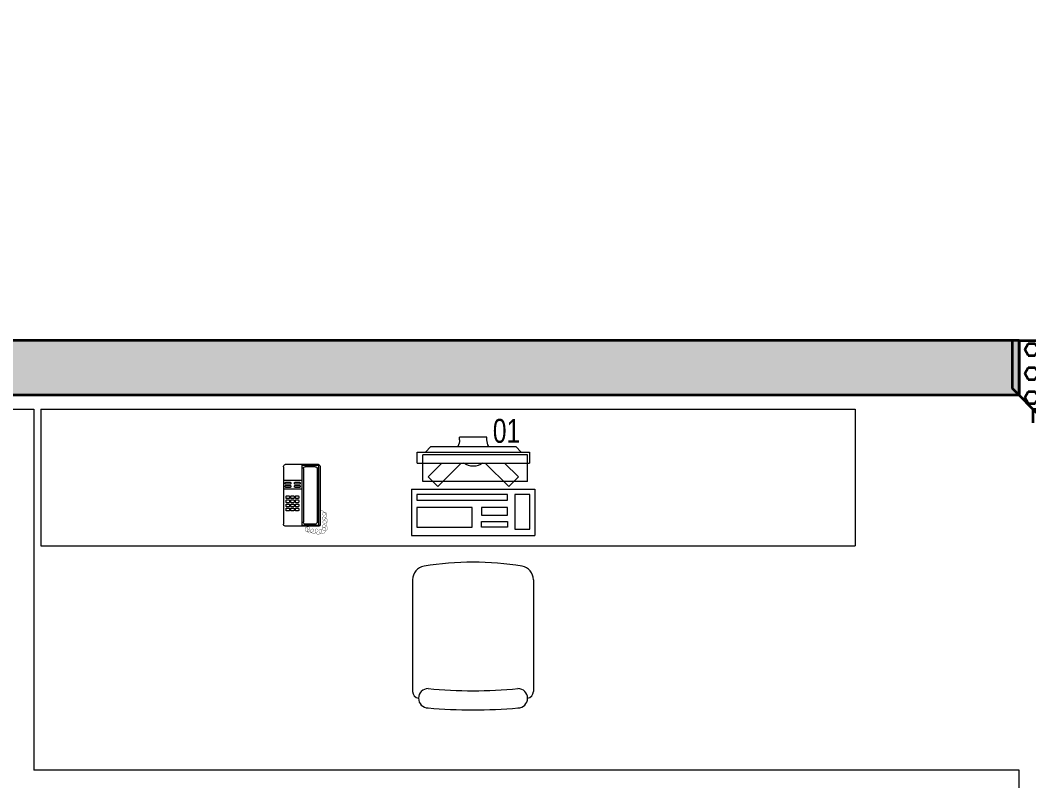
# Model space of a CAD drawing. Header units: inches. Extents: x -501855 to 57169, y -29325 to 19878.
# Drawn here: x 14148 to 17833, y -4107 to -1326 of the extents above; entities that cross this region are included whole.
import ezdxf
from ezdxf import colors
from ezdxf.entities.mleader import LeaderData, LeaderLine
from ezdxf.math import Vec2, Vec3

# ---------------------------------------------------------------- set-up
doc = ezdxf.new("R2010")
doc.units = ezdxf.units.IN
doc.header["$LTSCALE"] = 25
doc.header["$MEASUREMENT"] = 0
doc.linetypes.add('DASHDOT', pattern=[25.4, 12.7, -6.35, 0, -6.35])
doc.layers.get('0').update_dxf_attribs({"color": 8})
for name, color, linetype, lineweight in [('00-Ground Floor$0$72_EGR_EQP_TAG', 142, 'Continuous', 5), ('00-Ground Floor$0$LOADING', 253, 'Continuous', 5), ('00-Ground Floor$0$Walls', 251, 'Continuous', 5), ('E-LITE-CLNG-CNDT', 6, 'DASHDOT', 35), ('E-POWR-TEXT', 6, 'Continuous', 25), ('T-CABL-TRAY', 60, 'Continuous', 35)]:
    doc.layers.add(name, color=color, linetype=linetype, lineweight=lineweight)
doc.styles.add('00-Ground Floor$0$X3G_ENTITY_257CFD', font='swisscl.ttf', dxfattribs={"height": 200})
doc.styles.add('DC_Elc_Romans', font='elc_romans.shx', dxfattribs={"width": 0.7})

# ---------------------------------------------------------------- blocks, each defined once
blk = doc.blocks.new('00-Ground Floor$0$DM20079-P')
at = {"color": 0}
for p, q in [((-0.0616, 0.225), (0.0594, 0.225)), ((-0.0616, 0.225), (-0.0616, 0)), ((-0.0616, 0.222), (-0.0016, 0.222)), ((-0.0016, 0.225), (-0.0016, 0)), ((-0.0686, 0.217), (-0.0686, 0.008)), ((-0.0616, 0.212), (-0.0565, 0.212)), ((-0.0566, 0.2105), (-0.0566, 0.0145)), ((-0.0496, 0.2175), (-0.0136, 0.2175)), ((-0.0068, 0.212), (-0.0016, 0.212)), ((-0.0066, 0.2105), (-0.0066, 0.0145)), ((0.0664, 0.217), (0.0664, 0.008)), ((-0.0016, 0.1675), (0.0664, 0.1675)), ((-0.0016, 0.135), (0.0664, 0.135)), ((-0.0616, 0.013), (-0.0565, 0.013)), ((-0.0616, 0.003), (-0.0016, 0.003)), ((-0.0594, 0), (0.0594, 0)), ((-0.0496, 0.0075), (-0.0136, 0.0075)), ((-0.0068, 0.013), (-0.0016, 0.013))]:
    blk.add_line(p, q, dxfattribs=at)
for points in [[(0.0074, 0.1605, 0.414214), (0.0054, 0.1585), (0.0054, 0.1555, 0.414214), (0.0074, 0.1535), (0.0234, 0.1535, 0.414214), (0.0254, 0.1555), (0.0254, 0.1585, 0.414214), (0.0234, 0.1605)], [(0.0234, 0.142, 0.414214), (0.0254, 0.144), (0.0254, 0.147, 0.414214), (0.0234, 0.149), (0.0074, 0.149, 0.414214), (0.0054, 0.147), (0.0054, 0.144, 0.414214), (0.0074, 0.142)], [(0.0574, 0.1535, 0.414214), (0.0594, 0.1555), (0.0594, 0.1585, 0.414214), (0.0574, 0.1605), (0.0414, 0.1605, 0.414214), (0.0394, 0.1585), (0.0394, 0.1555, 0.414214), (0.0414, 0.1535)], [(0.0574, 0.142, 0.414214), (0.0594, 0.144), (0.0594, 0.147, 0.414214), (0.0574, 0.149), (0.0414, 0.149, 0.414214), (0.0394, 0.147), (0.0394, 0.144, 0.414214), (0.0414, 0.142)], [(0.0104, 0.103, 0.414214), (0.0124, 0.101), (0.0204, 0.101, 0.414214), (0.0224, 0.103), (0.0224, 0.109, 0.414214), (0.0204, 0.111), (0.0124, 0.111, 0.414214), (0.0104, 0.109)], [(0.0274, 0.103, 0.414214), (0.0294, 0.101), (0.0374, 0.101, 0.414214), (0.0394, 0.103), (0.0394, 0.109, 0.414214), (0.0374, 0.111), (0.0294, 0.111, 0.414214), (0.0274, 0.109)], [(0.0444, 0.103, 0.414214), (0.0464, 0.101), (0.0544, 0.101, 0.414214), (0.0564, 0.103), (0.0564, 0.109, 0.414214), (0.0544, 0.111), (0.0464, 0.111, 0.414214), (0.0444, 0.109)], [(0.0104, 0.088, 0.414214), (0.0124, 0.086), (0.0204, 0.086, 0.414214), (0.0224, 0.088), (0.0224, 0.094, 0.414214), (0.0204, 0.096), (0.0124, 0.096, 0.414214), (0.0104, 0.094)], [(0.0104, 0.073, 0.414214), (0.0124, 0.071), (0.0204, 0.071, 0.414214), (0.0224, 0.073), (0.0224, 0.079, 0.414214), (0.0204, 0.081), (0.0124, 0.081, 0.414214), (0.0104, 0.079)], [(0.0274, 0.088, 0.414214), (0.0294, 0.086), (0.0374, 0.086, 0.414214), (0.0394, 0.088), (0.0394, 0.094, 0.414214), (0.0374, 0.096), (0.0294, 0.096, 0.414214), (0.0274, 0.094)], [(0.0274, 0.073, 0.414214), (0.0294, 0.071), (0.0374, 0.071, 0.414214), (0.0394, 0.073), (0.0394, 0.079, 0.414214), (0.0374, 0.081), (0.0294, 0.081, 0.414214), (0.0274, 0.079)], [(0.0444, 0.088, 0.414214), (0.0464, 0.086), (0.0544, 0.086, 0.414214), (0.0564, 0.088), (0.0564, 0.094, 0.414214), (0.0544, 0.096), (0.0464, 0.096, 0.414214), (0.0444, 0.094)], [(0.0444, 0.073, 0.414214), (0.0464, 0.071), (0.0544, 0.071, 0.414214), (0.0564, 0.073), (0.0564, 0.079, 0.414214), (0.0544, 0.081), (0.0464, 0.081, 0.414214), (0.0444, 0.079)], [(0.0104, 0.058, 0.414214), (0.0124, 0.056), (0.0204, 0.056, 0.414214), (0.0224, 0.058), (0.0224, 0.064, 0.414214), (0.0204, 0.066), (0.0124, 0.066, 0.414214), (0.0104, 0.064)], [(0.0274, 0.058, 0.414214), (0.0294, 0.056), (0.0374, 0.056, 0.414214), (0.0394, 0.058), (0.0394, 0.064, 0.414214), (0.0374, 0.066), (0.0294, 0.066, 0.414214), (0.0274, 0.064)], [(0.0444, 0.058, 0.414214), (0.0464, 0.056), (0.0544, 0.056, 0.414214), (0.0564, 0.058), (0.0564, 0.064, 0.414214), (0.0544, 0.066), (0.0464, 0.066, 0.414214), (0.0444, 0.064)]]:
    blk.add_lwpolyline(points, format="xyb", close=True, dxfattribs=at)
at = {"color": 0, "const_width": 0.001}
blk.add_lwpolyline([(-0.0686, 0.059, 0.184574), (-0.0861, 0.0478, 1.44364), (-0.0769, 0.0452, 0.837915), (-0.0907, 0.0465, 0.30536), (-0.0835, 0.0248, 1.584726), (-0.0815, 0.034, 0.253153), (-0.094, 0.0228, 0.874198), (-0.0776, 0.0142, 0.915253), (-0.0897, 0.0168, 0.223821), (-0.0874, -0.0011, 1.703343), (-0.0796, 0.005, 0.588962), (-0.0934, -0.0114, 0.717795), (-0.0769, -0.0108, 0.983104), (-0.0875, -0.0075, 0.326362), (-0.0815, -0.0259, 0.758716), (-0.0657, -0.0134, 0.906186), (-0.0743, -0.016, 0.189488), (-0.067, -0.0272, 0.7948), (-0.0506, -0.0127, 1.223996), (-0.0585, -0.0193, 0.072149), (-0.0473, -0.0259, 0.645886), (-0.0341, -0.0134, 1.366917), (-0.042, -0.0193, 0.078415), (-0.0315, -0.0246, 0.723006), (-0.0229, -0.0127, 1.105484), (-0.0289, -0.018, 0.327892), (-0.017, -0.0193, 0.446638), (-0.0144, -0.0068, 0.327263), (-0.0269, -0.0029, 1.240441), (-0.0229, -0.0094, 0.611307), (-0.0278, 0.0075)], format="xyb", dxfattribs=at)
at = {"color": 0}
for centre, radius, start, end in [((-0.0605, 0.217), 0.00813, 97.9633, 179.6649), ((0.0582, 0.217), 0.00813, 0.3351, 82.0367), ((-0.0496, 0.2105), 0.007, 90, 180), ((-0.0136, 0.2105), 0.007, 0, 90), ((-0.0605, 0.008), 0.00813, 180.3351, 277.9633), ((-0.0496, 0.0145), 0.007, 180, 270), ((-0.0136, 0.0145), 0.007, 270, 0), ((0.0582, 0.008), 0.00813, 277.9633, 359.6649)]:
    blk.add_arc(centre, radius, start, end, dxfattribs=at)
blk = doc.blocks.new('00-Ground Floor$0$GF21021-P')
for p, q in [((-0.2207, 0.4756), (-0.2207, 0.0675)), ((0.2205, 0.4756), (0.2205, 0.0675))]:
    blk.add_line(p, q)
for centre, radius, start, end in [((-0.1707, 0.4756), 0.05, 99.6329, 180), ((-0.0001, -0.5295), 1.0695, 80.3671, 99.6329), ((0.1705, 0.4756), 0.05, 0, 80.3671), ((-0.1643, 0.0425), 0.0351, 90, 270), ((0, 1.8467), 1.7767, 264.6946, 275.3053), ((0.1641, 0.0425), 0.0351, 270, 90), ((-0.1957, 0.0675), 0.025, 180, 261.4721), ((0.1955, 0.0675), 0.025, 278.5279, 0), ((0, 1.8314), 1.8314, 264.8532, 275.147)]:
    blk.add_arc(centre, radius, start, end)
blk = doc.blocks.new('00-Ground Floor$0$ITCWLS1-P')
at = {"layer": '00-Ground Floor$0$LOADING'}
for p, q in [((-0.17, 0.45), (-0.17, 0)), ((-0.17, 0.45), (0, 0.45)), ((0, 0.45), (0, 0)), ((-0.2651, 0.43, 0), (-0.3051, 0.43, 0)), ((-0.3051, 0.43, 0), (-0.3051, 0.02, 0)), ((-0.197, 0.4094), (-0.295, 0.4094)), ((-0.295, 0.0264), (-0.295, 0.4094)), ((-0.2651, 0.43, 0), (-0.2651, 0.02, 0)), ((-0.197, 0.0264), (-0.197, 0.4094)), ((-0.1496, 0.4305), (-0.1291, 0.4305)), ((-0.1291, 0.4305), (-0.1291, 0.4089)), ((-0.3251, 0.38, 0), (-0.3051, 0.4, 0)), ((-0.3251, 0.38, 0), (-0.3251, 0.07, 0)), ((-0.3503, 0.275), (-0.3596, 0.275)), ((-0.3596, 0.175), (-0.3596, 0.275)), ((-0.3503, 0.175), (-0.3596, 0.175)), ((-0.3251, 0.07, 0), (-0.3051, 0.05, 0)), ((-0.3051, 0.02, 0), (-0.2651, 0.02, 0)), ((-0.197, 0.0264), (-0.295, 0.0264)), ((-0.17, 0), (0, 0))]:
    blk.add_line(p, q, dxfattribs=at)
at = {"layer": '00-Ground Floor$0$LOADING', "extrusion": (2.48281e-10, 3.18408e-10, -1)}
for p, q in [((-0.2651, 0.3395), (-0.2144, 0.3902)), ((-0.1791, 0.3548), (-0.2144, 0.3902)), ((-0.2651, 0.2688), (-0.1791, 0.3548))]:
    blk.add_line(p, q, dxfattribs=at)
at = {"layer": '00-Ground Floor$0$LOADING', "extrusion": (2.48281e-10, -3.18408e-10, -1)}
for p, q in [((-0.2651, 0.1812), (-0.1791, 0.0952)), ((-0.2651, 0.1105), (-0.2144, 0.0598)), ((-0.1791, 0.0952), (-0.2144, 0.0598))]:
    blk.add_line(p, q, dxfattribs=at)
at = {"layer": '00-Ground Floor$0$LOADING'}
for points in [[(-0.1291, 0.4089), (-0.1291, 0.1), (-0.1496, 0.1), (-0.1496, 0.4305)], [(-0.1496, 0.1), (-0.1496, 0.1), (-0.1496, 0.1), (-0.1496, 0.1), (-0.1496, 0.1), (-0.1496, 0.1), (-0.1496, 0.1), (-0.1496, 0.1), (-0.1496, 0.1)], [(-0.1496, 0.1), (-0.1496, 0.1), (-0.1496, 0.1), (-0.1496, 0.1), (-0.1496, 0.1), (-0.1496, 0.1), (-0.1496, 0.1), (-0.1496, 0.1), (-0.1496, 0.1), (-0.1496, 0.1), (-0.1496, 0.1), (-0.1496, 0.1), (-0.1496, 0.1), (-0.1496, 0.1), (-0.1496, 0.1), (-0.1496, 0.1), (-0.1496, 0.1), (-0.1496, 0.1)], [(-0.1496, 0.1), (-0.1496, 0.1), (-0.1496, 0.1), (-0.1496, 0.1), (-0.1496, 0.1), (-0.1496, 0.1), (-0.1496, 0.1), (-0.1496, 0.1), (-0.1496, 0.1), (-0.1496, 0.1)], [(-0.1496, 0.1), (-0.1496, 0.1), (-0.1496, 0.1), (-0.1496, 0.1), (-0.1496, 0.1), (-0.1496, 0.1), (-0.1496, 0.1)], [(-0.1496, 0.1), (-0.1496, 0.1), (-0.1496, 0.1), (-0.1496, 0.1), (-0.1496, 0.1), (-0.1496, 0.1), (-0.1496, 0.1), (-0.1496, 0.1), (-0.1496, 0.1), (-0.1496, 0.1)], [(-0.1496, 0.1), (-0.1496, 0.1), (-0.1496, 0.1), (-0.1496, 0.1), (-0.1496, 0.1), (-0.1496, 0.1), (-0.1496, 0.1), (-0.1496, 0.1), (-0.1496, 0.1), (-0.1496, 0.1), (-0.1496, 0.1), (-0.1496, 0.1), (-0.1496, 0.1), (-0.1496, 0.1), (-0.1496, 0.1)], [(-0.1496, 0.1), (-0.1496, 0.1), (-0.1496, 0.1), (-0.1496, 0.1), (-0.1496, 0.1), (-0.1496, 0.1), (-0.1496, 0.1), (-0.1496, 0.1), (-0.1496, 0.1), (-0.1496, 0.1)], [(-0.1496, 0.1), (-0.1496, 0.1), (-0.1496, 0.1), (-0.1496, 0.1), (-0.1496, 0.1), (-0.1496, 0.1), (-0.1496, 0.1), (-0.1496, 0.1), (-0.1496, 0.1), (-0.1496, 0.1)], [(-0.1496, 0.1), (-0.1496, 0.1), (-0.1496, 0.1), (-0.1496, 0.1), (-0.1496, 0.1), (-0.1496, 0.1), (-0.1496, 0.1), (-0.1496, 0.1), (-0.1496, 0.1), (-0.1496, 0.1), (-0.1496, 0.1), (-0.1496, 0.1), (-0.1496, 0.1), (-0.1496, 0.1), (-0.1496, 0.1), (-0.1496, 0.1), (-0.1496, 0.1), (-0.1496, 0.1), (-0.1496, 0.1), (-0.1496, 0.1), (-0.1496, 0.1), (-0.1496, 0.1), (-0.1496, 0.1), (-0.1496, 0.1), (-0.1496, 0.1), (-0.1496, 0.1), (-0.1496, 0.1), (-0.1496, 0.1), (-0.1496, 0.1), (-0.1496, 0.1), (-0.1496, 0.1), (-0.1496, 0.1), (-0.1496, 0.1), (-0.1496, 0.1), (-0.1496, 0.1), (-0.1496, 0.1), (-0.1496, 0.1), (-0.1496, 0.1), (-0.1496, 0.1), (-0.1496, 0.1), (-0.1496, 0.1), (-0.1496, 0.1), (-0.1496, 0.1), (-0.1496, 0.1), (-0.1496, 0.1), (-0.1496, 0.1), (-0.1496, 0.1), (-0.1496, 0.1), (-0.1496, 0.1), (-0.1496, 0.1), (-0.1496, 0.1), (-0.1496, 0.1), (-0.1496, 0.1), (-0.1496, 0.1)], [(-0.1496, 0.1), (-0.1496, 0.1), (-0.1496, 0.1), (-0.1496, 0.1), (-0.1496, 0.1), (-0.1496, 0.1), (-0.1496, 0.1), (-0.1496, 0.1), (-0.1496, 0.1), (-0.1496, 0.1), (-0.1496, 0.1), (-0.1496, 0.1), (-0.1496, 0.1), (-0.1496, 0.1), (-0.1496, 0.1), (-0.1496, 0.1), (-0.1496, 0.1), (-0.1496, 0.1), (-0.1496, 0.1), (-0.1496, 0.1), (-0.1496, 0.1), (-0.1496, 0.1), (-0.1496, 0.1), (-0.1496, 0.1), (-0.1496, 0.1), (-0.1496, 0.1), (-0.1496, 0.1), (-0.1496, 0.1), (-0.1496, 0.1), (-0.1496, 0.1), (-0.1496, 0.1), (-0.1496, 0.1), (-0.1496, 0.1), (-0.1496, 0.1), (-0.1496, 0.1), (-0.1496, 0.1), (-0.1496, 0.1), (-0.1496, 0.1), (-0.1496, 0.1), (-0.1496, 0.1), (-0.1496, 0.1), (-0.1496, 0.1), (-0.1496, 0.1), (-0.1496, 0.1), (-0.1496, 0.1), (-0.1496, 0.1), (-0.1496, 0.1), (-0.1496, 0.1), (-0.1496, 0.1), (-0.1496, 0.1), (-0.1496, 0.1), (-0.1496, 0.1), (-0.1496, 0.1), (-0.1496, 0.1), (-0.1496, 0.1), (-0.1496, 0.1), (-0.1496, 0.1), (-0.1496, 0.1), (-0.1496, 0.1), (-0.1496, 0.1), (-0.1496, 0.1), (-0.1496, 0.1), (-0.1496, 0.1), (-0.1496, 0.1), (-0.1496, 0.1), (-0.1496, 0.1), (-0.1496, 0.1), (-0.1496, 0.1), (-0.1496, 0.1), (-0.1496, 0.1), (-0.1496, 0.1), (-0.1496, 0.1), (-0.1496, 0.1), (-0.1496, 0.1), (-0.1496, 0.1), (-0.1496, 0.1), (-0.1496, 0.1), (-0.1496, 0.1), (-0.1496, 0.1), (-0.1496, 0.1), (-0.1496, 0.1), (-0.1496, 0.1), (-0.1496, 0.1), (-0.1496, 0.1), (-0.1496, 0.1), (-0.1496, 0.1), (-0.1496, 0.1), (-0.1496, 0.1), (-0.1496, 0.1)], [(-0.1496, 0.1), (-0.1496, 0.1), (-0.1496, 0.1), (-0.1496, 0.1), (-0.1496, 0.1), (-0.1496, 0.1), (-0.1496, 0.1), (-0.1496, 0.1), (-0.1496, 0.1), (-0.1496, 0.1), (-0.1496, 0.1), (-0.1496, 0.1)], [(-0.1496, 0.1), (-0.1496, 0.1), (-0.1496, 0.1), (-0.1496, 0.1), (-0.1496, 0.1), (-0.1496, 0.1), (-0.1496, 0.1)], [(-0.1496, 0.1), (-0.1496, 0.1), (-0.1496, 0.1), (-0.1496, 0.1), (-0.1496, 0.1), (-0.1496, 0.1), (-0.1496, 0.1), (-0.1496, 0.1), (-0.1496, 0.1), (-0.1496, 0.1), (-0.1496, 0.1), (-0.1496, 0.1), (-0.1496, 0.1), (-0.1496, 0.1), (-0.1496, 0.1), (-0.1496, 0.1), (-0.1496, 0.1)], [(-0.1496, 0.1), (-0.1496, 0.1), (-0.1496, 0.1), (-0.1496, 0.1), (-0.1496, 0.1), (-0.1496, 0.1), (-0.1496, 0.1), (-0.1496, 0.1), (-0.1496, 0.1), (-0.1496, 0.1), (-0.1496, 0.1), (-0.1496, 0.1), (-0.1496, 0.1), (-0.1496, 0.1), (-0.1496, 0.1), (-0.1496, 0.1), (-0.1496, 0.1), (-0.1496, 0.1), (-0.1496, 0.1), (-0.1496, 0.1), (-0.1496, 0.1), (-0.1496, 0.1), (-0.1496, 0.1), (-0.1496, 0.1), (-0.1496, 0.1), (-0.1496, 0.1), (-0.1496, 0.1), (-0.1496, 0.1), (-0.1496, 0.1), (-0.1496, 0.1), (-0.1496, 0.1), (-0.1496, 0.1), (-0.1496, 0.1), (-0.1496, 0.1), (-0.1496, 0.1), (-0.1496, 0.1), (-0.1496, 0.1), (-0.1496, 0.1), (-0.1496, 0.1), (-0.1496, 0.1), (-0.1496, 0.1), (-0.1496, 0.1), (-0.1496, 0.1), (-0.1496, 0.1), (-0.1496, 0.1), (-0.1496, 0.1), (-0.1496, 0.1), (-0.1496, 0.1), (-0.1496, 0.1), (-0.1496, 0.1), (-0.1496, 0.1), (-0.1496, 0.1), (-0.1496, 0.1), (-0.1496, 0.1), (-0.1496, 0.1), (-0.1496, 0.1), (-0.1496, 0.1), (-0.1496, 0.1), (-0.1496, 0.1), (-0.1496, 0.1), (-0.1496, 0.1), (-0.1496, 0.1), (-0.1496, 0.1), (-0.1496, 0.1), (-0.1496, 0.1), (-0.1496, 0.1), (-0.1496, 0.1), (-0.1496, 0.1), (-0.1496, 0.1), (-0.1496, 0.1), (-0.1496, 0.1), (-0.1496, 0.1), (-0.1496, 0.1), (-0.1496, 0.1), (-0.1496, 0.1), (-0.1496, 0.1), (-0.1496, 0.1), (-0.1496, 0.1), (-0.1496, 0.1), (-0.1496, 0.1), (-0.1496, 0.1), (-0.1496, 0.1), (-0.1496, 0.1), (-0.1496, 0.1), (-0.1496, 0.1), (-0.1496, 0.1), (-0.1496, 0.1), (-0.1496, 0.1), (-0.1496, 0.1), (-0.1496, 0.1), (-0.1496, 0.1), (-0.1496, 0.1), (-0.1496, 0.1), (-0.1496, 0.1), (-0.1496, 0.1), (-0.1496, 0.1), (-0.1496, 0.1), (-0.1496, 0.1), (-0.1496, 0.1), (-0.1496, 0.1), (-0.1496, 0.1), (-0.1496, 0.1), (-0.1496, 0.1), (-0.1496, 0.1), (-0.1496, 0.1), (-0.1496, 0.1), (-0.1496, 0.1), (-0.1496, 0.1), (-0.1496, 0.1), (-0.1496, 0.1), (-0.1496, 0.1)], [(-0.1496, 0.1), (-0.1496, 0.1), (-0.1496, 0.1), (-0.1496, 0.1), (-0.1496, 0.1), (-0.1496, 0.1), (-0.1496, 0.1), (-0.1496, 0.1)]]:
    blk.add_lwpolyline(points, dxfattribs=at)
for points in [[(-0.1019, 0.4305), (-0.0304, 0.4305), (-0.0304, 0.2294), (-0.1019, 0.2294)], [(-0.1019, 0.1954), (-0.0747, 0.1954), (-0.0747, 0.1), (-0.1019, 0.1)], [(-0.0304, 0.1954), (-0.0508, 0.1954), (-0.0508, 0.1), (-0.0304, 0.1)], [(-0.1496, 0.1), (-0.1496, 0.1), (-0.1496, 0.1), (-0.1496, 0.1), (-0.1496, 0.1), (-0.1496, 0.1), (-0.1496, 0.1), (-0.1496, 0.1), (-0.1496, 0.1), (-0.1496, 0.1), (-0.1496, 0.1), (-0.1496, 0.1), (-0.1496, 0.1), (-0.1496, 0.1), (-0.1496, 0.1), (-0.1496, 0.1), (-0.1496, 0.1), (-0.1496, 0.1), (-0.1496, 0.1), (-0.1496, 0.1), (-0.1496, 0.1), (-0.1496, 0.1), (-0.1496, 0.1), (-0.1496, 0.1), (-0.1496, 0.1), (-0.1496, 0.1), (-0.1496, 0.1), (-0.1496, 0.1), (-0.1496, 0.1), (-0.1496, 0.1), (-0.1496, 0.1), (-0.1496, 0.1), (-0.1496, 0.1), (-0.1496, 0.1), (-0.1496, 0.1), (-0.1496, 0.1), (-0.1496, 0.1), (-0.1496, 0.1), (-0.1496, 0.1), (-0.1496, 0.1), (-0.1496, 0.1), (-0.1496, 0.1), (-0.1496, 0.1), (-0.1496, 0.1), (-0.1496, 0.1), (-0.1496, 0.1), (-0.1496, 0.1), (-0.1496, 0.1), (-0.1496, 0.1), (-0.1496, 0.1), (-0.1496, 0.1), (-0.1496, 0.1), (-0.1496, 0.1), (-0.1496, 0.1), (-0.1496, 0.1), (-0.1496, 0.1), (-0.1496, 0.1), (-0.1496, 0.1), (-0.1496, 0.1), (-0.1496, 0.1), (-0.1496, 0.1), (-0.1496, 0.1), (-0.1496, 0.1), (-0.1496, 0.1), (-0.1496, 0.1), (-0.1496, 0.1), (-0.1496, 0.1), (-0.1496, 0.1), (-0.1496, 0.1), (-0.1496, 0.1), (-0.1496, 0.1), (-0.1496, 0.1), (-0.1496, 0.1), (-0.1496, 0.1), (-0.1496, 0.1), (-0.1496, 0.1), (-0.1496, 0.1), (-0.1496, 0.1), (-0.1496, 0.1), (-0.1496, 0.1), (-0.1496, 0.1), (-0.1496, 0.1), (-0.1496, 0.1), (-0.1496, 0.1), (-0.1496, 0.1), (-0.1496, 0.1), (-0.1496, 0.1), (-0.1496, 0.1), (-0.1496, 0.1), (-0.1496, 0.1), (-0.1496, 0.1), (-0.1496, 0.1), (-0.1496, 0.1), (-0.1496, 0.1), (-0.1496, 0.1), (-0.1496, 0.1), (-0.1496, 0.1), (-0.1496, 0.1), (-0.1496, 0.1), (-0.1496, 0.1), (-0.1496, 0.1), (-0.1496, 0.1), (-0.1496, 0.1), (-0.1496, 0.1), (-0.1496, 0.1), (-0.1496, 0.1), (-0.1496, 0.1), (-0.1496, 0.1), (-0.1496, 0.1), (-0.1496, 0.1), (-0.1496, 0.1), (-0.1496, 0.1), (-0.1496, 0.1), (-0.1496, 0.1), (-0.1496, 0.1), (-0.1496, 0.1), (-0.1496, 0.1), (-0.1496, 0.1), (-0.1496, 0.1), (-0.1496, 0.1), (-0.1496, 0.1), (-0.1496, 0.1), (-0.1496, 0.1), (-0.1496, 0.1), (-0.1496, 0.1), (-0.1496, 0.1), (-0.1496, 0.1), (-0.1496, 0.1), (-0.1496, 0.1), (-0.1496, 0.1), (-0.1496, 0.1), (-0.1496, 0.1), (-0.1496, 0.1), (-0.1496, 0.1), (-0.1496, 0.1), (-0.1496, 0.1), (-0.1496, 0.1), (-0.1496, 0.1), (-0.1496, 0.1), (-0.1496, 0.1), (-0.1496, 0.1), (-0.1496, 0.1), (-0.1496, 0.1), (-0.1496, 0.1), (-0.1496, 0.1), (-0.1496, 0.1), (-0.1496, 0.1), (-0.1496, 0.1), (-0.1496, 0.1), (-0.1496, 0.1), (-0.1496, 0.1), (-0.1496, 0.1), (-0.1496, 0.1), (-0.1496, 0.1), (-0.1496, 0.1), (-0.1496, 0.1), (-0.1496, 0.1), (-0.1496, 0.1), (-0.1496, 0.1), (-0.1496, 0.1), (-0.1496, 0.1), (-0.1496, 0.1), (-0.1496, 0.1), (-0.1496, 0.1), (-0.1496, 0.1), (-0.1496, 0.1), (-0.1496, 0.1), (-0.1496, 0.1), (-0.1496, 0.1), (-0.1496, 0.1), (-0.1496, 0.1), (-0.1496, 0.1), (-0.1496, 0.1), (-0.1496, 0.1), (-0.1496, 0.1), (-0.1496, 0.1), (-0.1496, 0.1), (-0.1496, 0.1), (-0.1496, 0.1), (-0.1496, 0.1), (-0.1496, 0.1), (-0.1496, 0.1), (-0.1496, 0.1), (-0.1496, 0.1), (-0.1496, 0.1), (-0.1496, 0.1), (-0.1496, 0.1), (-0.1496, 0.1), (-0.1496, 0.1), (-0.1496, 0.1), (-0.1496, 0.1), (-0.1496, 0.1), (-0.1496, 0.1), (-0.1496, 0.1), (-0.1496, 0.1), (-0.1496, 0.1), (-0.1496, 0.1), (-0.1496, 0.1), (-0.1496, 0.1), (-0.1496, 0.1), (-0.1496, 0.1), (-0.1496, 0.1), (-0.1496, 0.1), (-0.1496, 0.1), (-0.1496, 0.1), (-0.1496, 0.1), (-0.1496, 0.1), (-0.1496, 0.1), (-0.1496, 0.1), (-0.1496, 0.1), (-0.1496, 0.1), (-0.1496, 0.1), (-0.1496, 0.1), (-0.1496, 0.1), (-0.1496, 0.1), (-0.1496, 0.1), (-0.1496, 0.1), (-0.1496, 0.1), (-0.1496, 0.1), (-0.1496, 0.1), (-0.1496, 0.1), (-0.1496, 0.1), (-0.1496, 0.1), (-0.1496, 0.1), (-0.1496, 0.1), (-0.1496, 0.1), (-0.1496, 0.1), (-0.1496, 0.1), (-0.1496, 0.1), (-0.1496, 0.1), (-0.1496, 0.1), (-0.1496, 0.1), (-0.1496, 0.1), (-0.1496, 0.1), (-0.1496, 0.1), (-0.1496, 0.1), (-0.1496, 0.1), (-0.1496, 0.1), (-0.1496, 0.1), (-0.1496, 0.1), (-0.1496, 0.1), (-0.1496, 0.1), (-0.1496, 0.1), (-0.1496, 0.1), (-0.1496, 0.1), (-0.1496, 0.1), (-0.1496, 0.1), (-0.1496, 0.1), (-0.1496, 0.1), (-0.1496, 0.1), (-0.1496, 0.1), (-0.1496, 0.1), (-0.1496, 0.1), (-0.1496, 0.1), (-0.1496, 0.1), (-0.1496, 0.1), (-0.1496, 0.1), (-0.1496, 0.1), (-0.1496, 0.1), (-0.1496, 0.1), (-0.1496, 0.1), (-0.1496, 0.1), (-0.1496, 0.1), (-0.1496, 0.1), (-0.1496, 0.1), (-0.1496, 0.1), (-0.1496, 0.1), (-0.1496, 0.1), (-0.1496, 0.1), (-0.1496, 0.1), (-0.1496, 0.1), (-0.1496, 0.1), (-0.1496, 0.1), (-0.1496, 0.1), (-0.1496, 0.1), (-0.1496, 0.1), (-0.1496, 0.1)], [(-0.1496, 0.1), (-0.1496, 0.1), (-0.1496, 0.1), (-0.1496, 0.1), (-0.1496, 0.1), (-0.1496, 0.1), (-0.1496, 0.1), (-0.1496, 0.1), (-0.1496, 0.1), (-0.1496, 0.1), (-0.1496, 0.1), (-0.1496, 0.1), (-0.1496, 0.1), (-0.1496, 0.1), (-0.1496, 0.1), (-0.1496, 0.1), (-0.1496, 0.1), (-0.1496, 0.1), (-0.1496, 0.1), (-0.1496, 0.1), (-0.1496, 0.1), (-0.1496, 0.1), (-0.1496, 0.1), (-0.1496, 0.1), (-0.1496, 0.1), (-0.1496, 0.1), (-0.1496, 0.1), (-0.1496, 0.1), (-0.1496, 0.1), (-0.1496, 0.1), (-0.1496, 0.1), (-0.1496, 0.1), (-0.1496, 0.1), (-0.1496, 0.1), (-0.1496, 0.1), (-0.1496, 0.1), (-0.1496, 0.1), (-0.1496, 0.1), (-0.1496, 0.1), (-0.1496, 0.1), (-0.1496, 0.1), (-0.1496, 0.1), (-0.1496, 0.1), (-0.1496, 0.1), (-0.1496, 0.1), (-0.1496, 0.1), (-0.1496, 0.1), (-0.1496, 0.1), (-0.1496, 0.1), (-0.1496, 0.1), (-0.1496, 0.1), (-0.1496, 0.1), (-0.1496, 0.1), (-0.1496, 0.1), (-0.1496, 0.1), (-0.1496, 0.1), (-0.1496, 0.1), (-0.1496, 0.1), (-0.1496, 0.1), (-0.1496, 0.1), (-0.1496, 0.1), (-0.1496, 0.1), (-0.1496, 0.1), (-0.1496, 0.1), (-0.1496, 0.1), (-0.1496, 0.1), (-0.1496, 0.1), (-0.1496, 0.1), (-0.1496, 0.1), (-0.1496, 0.1), (-0.1496, 0.1), (-0.1496, 0.1), (-0.1496, 0.1), (-0.1496, 0.1), (-0.1496, 0.1), (-0.1496, 0.1), (-0.1496, 0.1), (-0.1496, 0.1), (-0.1496, 0.1), (-0.1496, 0.1), (-0.1496, 0.1), (-0.1496, 0.1), (-0.1496, 0.1), (-0.1496, 0.1), (-0.1496, 0.1), (-0.1496, 0.1), (-0.1496, 0.1), (-0.1496, 0.1), (-0.1496, 0.1), (-0.1496, 0.1), (-0.1496, 0.1), (-0.1496, 0.1), (-0.1496, 0.1), (-0.1496, 0.1), (-0.1496, 0.1), (-0.1496, 0.1), (-0.1496, 0.1), (-0.1496, 0.1), (-0.1496, 0.1), (-0.1496, 0.1), (-0.1496, 0.1), (-0.1496, 0.1), (-0.1496, 0.1), (-0.1496, 0.1), (-0.1496, 0.1), (-0.1496, 0.1), (-0.1496, 0.1), (-0.1496, 0.1), (-0.1496, 0.1), (-0.1496, 0.1), (-0.1496, 0.1), (-0.1496, 0.1), (-0.1496, 0.1), (-0.1496, 0.1), (-0.1496, 0.1), (-0.1496, 0.1), (-0.1496, 0.1), (-0.1496, 0.1), (-0.1496, 0.1), (-0.1496, 0.1), (-0.1496, 0.1), (-0.1496, 0.1), (-0.1496, 0.1), (-0.1496, 0.1), (-0.1496, 0.1), (-0.1496, 0.1), (-0.1496, 0.1), (-0.1496, 0.1), (-0.1496, 0.1), (-0.1496, 0.1), (-0.1496, 0.1), (-0.1496, 0.1), (-0.1496, 0.1), (-0.1496, 0.1), (-0.1496, 0.1), (-0.1496, 0.1), (-0.1496, 0.1), (-0.1496, 0.1), (-0.1496, 0.1), (-0.1496, 0.1), (-0.1496, 0.1), (-0.1496, 0.1), (-0.1496, 0.1), (-0.1496, 0.1), (-0.1496, 0.1), (-0.1496, 0.1), (-0.1496, 0.1), (-0.1496, 0.1), (-0.1496, 0.1), (-0.1496, 0.1), (-0.1496, 0.1), (-0.1496, 0.1), (-0.1496, 0.1), (-0.1496, 0.1), (-0.1496, 0.1), (-0.1496, 0.1), (-0.1496, 0.1), (-0.1496, 0.1), (-0.1496, 0.1), (-0.1496, 0.1), (-0.1496, 0.1), (-0.1496, 0.1), (-0.1496, 0.1), (-0.1496, 0.1), (-0.1496, 0.1), (-0.1496, 0.1), (-0.1496, 0.1), (-0.1496, 0.1), (-0.1496, 0.1), (-0.1496, 0.1), (-0.1496, 0.1), (-0.1496, 0.1), (-0.1496, 0.1), (-0.1496, 0.1), (-0.1496, 0.1), (-0.1496, 0.1), (-0.1496, 0.1), (-0.1496, 0.1), (-0.1496, 0.1), (-0.1496, 0.1), (-0.1496, 0.1), (-0.1496, 0.1), (-0.1496, 0.1), (-0.1496, 0.1), (-0.1496, 0.1), (-0.1496, 0.1), (-0.1496, 0.1), (-0.1496, 0.1), (-0.1496, 0.1), (-0.1496, 0.1), (-0.1496, 0.1), (-0.1496, 0.1), (-0.1496, 0.1), (-0.1496, 0.1), (-0.1496, 0.1), (-0.1496, 0.1), (-0.1496, 0.1), (-0.1496, 0.1), (-0.1496, 0.1), (-0.1496, 0.1), (-0.1496, 0.1), (-0.1496, 0.1), (-0.1496, 0.1), (-0.1496, 0.1), (-0.1496, 0.1), (-0.1496, 0.1), (-0.1496, 0.1), (-0.1496, 0.1), (-0.1496, 0.1), (-0.1496, 0.1), (-0.1496, 0.1), (-0.1496, 0.1), (-0.1496, 0.1), (-0.1496, 0.1)], [(-0.1496, 0.1), (-0.1496, 0.1), (-0.1496, 0.1), (-0.1496, 0.1), (-0.1496, 0.1), (-0.1496, 0.1), (-0.1496, 0.1), (-0.1496, 0.1), (-0.1496, 0.1), (-0.1496, 0.1), (-0.1496, 0.1), (-0.1496, 0.1), (-0.1496, 0.1), (-0.1496, 0.1), (-0.1496, 0.1), (-0.1496, 0.1), (-0.1496, 0.1), (-0.1496, 0.1), (-0.1496, 0.1), (-0.1496, 0.1), (-0.1496, 0.1), (-0.1496, 0.1), (-0.1496, 0.1), (-0.1496, 0.1), (-0.1496, 0.1), (-0.1496, 0.1), (-0.1496, 0.1), (-0.1496, 0.1), (-0.1496, 0.1), (-0.1496, 0.1), (-0.1496, 0.1), (-0.1496, 0.1), (-0.1496, 0.1), (-0.1496, 0.1), (-0.1496, 0.1), (-0.1496, 0.1), (-0.1496, 0.1), (-0.1496, 0.1), (-0.1496, 0.1), (-0.1496, 0.1), (-0.1496, 0.1), (-0.1496, 0.1), (-0.1496, 0.1), (-0.1496, 0.1), (-0.1496, 0.1), (-0.1496, 0.1), (-0.1496, 0.1), (-0.1496, 0.1), (-0.1496, 0.1), (-0.1496, 0.1), (-0.1496, 0.1), (-0.1496, 0.1), (-0.1496, 0.1), (-0.1496, 0.1), (-0.1496, 0.1), (-0.1496, 0.1), (-0.1496, 0.1), (-0.1496, 0.1), (-0.1496, 0.1), (-0.1496, 0.1), (-0.1496, 0.1), (-0.1496, 0.1), (-0.1496, 0.1), (-0.1496, 0.1), (-0.1496, 0.1), (-0.1496, 0.1), (-0.1496, 0.1), (-0.1496, 0.1), (-0.1496, 0.1), (-0.1496, 0.1), (-0.1496, 0.1), (-0.1496, 0.1), (-0.1496, 0.1), (-0.1496, 0.1), (-0.1496, 0.1), (-0.1496, 0.1), (-0.1496, 0.1), (-0.1496, 0.1), (-0.1496, 0.1), (-0.1496, 0.1), (-0.1496, 0.1), (-0.1496, 0.1), (-0.1496, 0.1), (-0.1496, 0.1), (-0.1496, 0.1), (-0.1496, 0.1), (-0.1496, 0.1), (-0.1496, 0.1), (-0.1496, 0.1), (-0.1496, 0.1), (-0.1496, 0.1), (-0.1496, 0.1), (-0.1496, 0.1), (-0.1496, 0.1), (-0.1496, 0.1), (-0.1496, 0.1), (-0.1496, 0.1), (-0.1496, 0.1), (-0.1496, 0.1), (-0.1496, 0.1), (-0.1496, 0.1), (-0.1496, 0.1), (-0.1496, 0.1), (-0.1496, 0.1), (-0.1496, 0.1), (-0.1496, 0.1), (-0.1496, 0.1), (-0.1496, 0.1), (-0.1496, 0.1), (-0.1496, 0.1), (-0.1496, 0.1), (-0.1496, 0.1), (-0.1496, 0.1), (-0.1496, 0.1), (-0.1496, 0.1), (-0.1496, 0.1), (-0.1496, 0.1), (-0.1496, 0.1), (-0.1496, 0.1), (-0.1496, 0.1), (-0.1496, 0.1), (-0.1496, 0.1), (-0.1496, 0.1), (-0.1496, 0.1), (-0.1496, 0.1), (-0.1496, 0.1), (-0.1496, 0.1), (-0.1496, 0.1), (-0.1496, 0.1), (-0.1496, 0.1), (-0.1496, 0.1), (-0.1496, 0.1), (-0.1496, 0.1), (-0.1496, 0.1), (-0.1496, 0.1), (-0.1496, 0.1), (-0.1496, 0.1), (-0.1496, 0.1), (-0.1496, 0.1), (-0.1496, 0.1), (-0.1496, 0.1), (-0.1496, 0.1), (-0.1496, 0.1), (-0.1496, 0.1), (-0.1496, 0.1), (-0.1496, 0.1), (-0.1496, 0.1), (-0.1496, 0.1), (-0.1496, 0.1), (-0.1496, 0.1), (-0.1496, 0.1), (-0.1496, 0.1), (-0.1496, 0.1), (-0.1496, 0.1), (-0.1496, 0.1), (-0.1496, 0.1), (-0.1496, 0.1), (-0.1496, 0.1), (-0.1496, 0.1), (-0.1496, 0.1), (-0.1496, 0.1), (-0.1496, 0.1), (-0.1496, 0.1), (-0.1496, 0.1), (-0.1496, 0.1), (-0.1496, 0.1), (-0.1496, 0.1), (-0.1496, 0.1), (-0.1496, 0.1), (-0.1496, 0.1), (-0.1496, 0.1), (-0.1496, 0.1), (-0.1496, 0.1), (-0.1496, 0.1), (-0.1496, 0.1), (-0.1496, 0.1), (-0.1496, 0.1), (-0.1496, 0.1), (-0.1496, 0.1), (-0.1496, 0.1), (-0.1496, 0.1), (-0.1496, 0.1), (-0.1496, 0.1), (-0.1496, 0.1), (-0.1496, 0.1), (-0.1496, 0.1), (-0.1496, 0.1), (-0.1496, 0.1), (-0.1496, 0.1), (-0.1496, 0.1), (-0.1496, 0.1), (-0.1496, 0.1), (-0.1496, 0.1), (-0.1496, 0.1), (-0.1496, 0.1), (-0.1496, 0.1), (-0.1496, 0.1), (-0.1496, 0.1), (-0.1496, 0.1), (-0.1496, 0.1), (-0.1496, 0.1), (-0.1496, 0.1), (-0.1496, 0.1), (-0.1496, 0.1), (-0.1496, 0.1), (-0.1496, 0.1), (-0.1496, 0.1), (-0.1496, 0.1), (-0.1496, 0.1), (-0.1496, 0.1), (-0.1496, 0.1), (-0.1496, 0.1), (-0.1496, 0.1), (-0.1496, 0.1), (-0.1496, 0.1), (-0.1496, 0.1), (-0.1496, 0.1), (-0.1496, 0.1), (-0.1496, 0.1)], [(-0.1496, 0.0727), (-0.0236, 0.0727), (-0.0236, 0.0182), (-0.1496, 0.0182)]]:
    blk.add_lwpolyline(points, close=True, dxfattribs=at)
for centre, radius, start, end in [((-0.3503, 0.325), 0.05, 270, 300.3093), ((-0.3089, 0.225), 0.0556, 321.9431, 38.0569), ((-0.3503, 0.125), 0.05, 59.6907, 90)]:
    blk.add_arc(centre, radius, start, end, dxfattribs=at)
blk = doc.blocks.new('00-Ground Floor')
at = {"layer": '00-Ground Floor$0$LOADING'}
for p, q in [((14222.9, -2747.4, 0), (17198.7, -2747.4, 0)), ((14222.9, -2747.4, 0), (14222.9, -3247.4, 0)), ((17198.7, -2747.4, 0), (17198.7, -3247.4, 0)), ((14222.9, -3247.4, 0), (17198.7, -3247.4, 0))]:
    blk.add_line(p, q, dxfattribs=at)
at = {"layer": '00-Ground Floor$0$Walls'}
for p, q in [((10397.9, -2747.4, 0), (14197.9, -2747.4, 0)), ((14197.9, -2747.4, 0), (14197.9, -4067.4, 0)), ((17797.7, -4067.4, 0), (14197.9, -4067.4, 0)), ((17797.7, -6087.4, 0), (17797.7, -4067.4, 0))]:
    blk.add_line(p, q, dxfattribs=at)
at = {"layer": '00-Ground Floor$0$LOADING', "xscale": -1000, "yscale": 1000, "zscale": 1000}
for name, p, rotation in [('00-Ground Floor$0$ITCWLS1-P', (16028.1, -3209.9, 0), 89.99999999246123), ('00-Ground Floor$0$DM20079-P', (15175.8, -3175.8, 0), 359.9999934716078)]:
    blk.add_blockref(name, p, dxfattribs=dict(at, rotation=rotation))
at = {"layer": '00-Ground Floor$0$LOADING', "xscale": 1000, "yscale": 1000, "zscale": 1000}
blk.add_blockref('00-Ground Floor$0$GF21021-P', (15802.4, -3847.2, 0), dxfattribs=at)
at = {"layer": '00-Ground Floor$0$72_EGR_EQP_TAG', "insert": (15924.6, -2783.5, 0), "char_height": 87.47, "attachment_point": 2, "style": '00-Ground Floor$0$X3G_ENTITY_257CFD'}
blk.add_mtext('01', dxfattribs=at)
blk = doc.blocks.new('*U72')
h = blk.add_hatch()
h.set_pattern_fill('HEX', color=253, scale=8, angle=-90, style=0)
h.set_pattern_definition([(270, (-3e-11, -5e-24), (43.994, -9e-14), [25.4, -50.8]), (30, (-3e-11, -5e-24), (-21.997, 38.1), [25.4, -50.8]), (330, (-3e-11, -25.4), (21.997, 38.1), [25.4, -50.8])])
h.paths.add_polyline_path([(0, 0), (-200, 0), (-250, -50), (-250, -200), (-200, -250), (0, -250)])
at = {"color": 0}
for p, q in [((-200, 0), (-200, 50)), ((0, 0), (0, 50)), ((-250, -50), (-200, 0)), ((0, 0), (0, -250)), ((-250, -50), (-300, -50)), ((-250, -200), (-300, -200)), ((-250, -200), (-200, -250)), ((-200, -250), (-200, -300)), ((0, -250), (0, -300))]:
    blk.add_line(p, q, dxfattribs=at)
at = {"color": 253}
for p, q in [((-200, 0), (-175, 25)), ((-200, 0), (0, 0)), ((-175, 25), (0, 25)), ((-250, -50), (-275, -75)), ((-250, -50), (-250, -200)), ((-275, -75), (-275, -175)), ((-250, -200), (-275, -175)), ((-200, -250), (0, -250)), ((-200, -250), (-175, -275)), ((-175, -275), (0, -275))]:
    blk.add_line(p, q, dxfattribs=at)
blk = doc.blocks.new('*U103')
at = {"lineweight": 0}
h = blk.add_hatch(dxfattribs=at)
h.set_pattern_fill('HEX', color=253, scale=8, angle=180, style=0)
h.set_pattern_definition([(180, (-20899.527, -3e-10), (6e-13, -43.99409), [25.4, -50.8]), (300, (-20899.527, -3e-10), (38.1, 21.997045), [25.4, -50.8]), (240, (-20924.927, -3e-10), (38.1, -21.997045), [25.4, -50.8])])
h.paths.add_polyline_path([(-13430.7, 200), (-13430.7, 0), (0, 0), (0, 200)])
at = {"color": 0}
for p, q in [((0, 200), (-13430.7, 200)), ((0, 0), (0, 200)), ((0, 0), (-13430.7, 0))]:
    blk.add_line(p, q, dxfattribs=at)

msp = doc.modelspace()

# ---------------------------------------------------------------- block references
at = {"layer": 'E-LITE-CLNG-CNDT'}
msp.add_blockref('00-Ground Floor', (0, 0), dxfattribs=at)
at = {"layer": 'T-CABL-TRAY', "linetype": 'Continuous', "xscale": -1, "rotation": 180}
msp.add_blockref('*U103', (17797.7, -2497.4, 0), dxfattribs=at)
at = {"layer": 'T-CABL-TRAY', "linetype": 'Continuous', "rotation": 89.99999999999993}
msp.add_blockref('*U72', (17797.7, -2497.4, 0), dxfattribs=at)

# ---------------------------------------------------------------- leaders
at = {"layer": 'E-POWR-TEXT'}
ml = msp.add_multileader_mtext('Standard', dxfattribs=at)
ml.set_content('CABLE TRAY FOR\\PLOW CURRENT DATA\\PCABLES ', color=256, style='DC_Elc_Romans')
ml.set_leader_properties(color=45)
ml.build(insert=Vec2(0, 0))
ml.multileader.update_dxf_attribs({"dogleg_length": 2, "arrow_head_size": 200, "scale": 100})
ctx = ml.context
ctx.base_point, ctx.scale, ctx.char_height, ctx.arrow_head_size, ctx.landing_gap_size, ctx.plane_origin = Vec3(25909, 4523.7), 100, 200, 200, 200, Vec3(31500.2, 4337.5)
ctx.text_align_type = 2
notes = []
notes.append((ctx, [(1, (1, 1, 0), (28540.4, 4523.7), (-1, 0), 84.7, [(2, [(30563.2, -2601.7)], 0, [])])]))
ctx.mtext.insert, ctx.mtext.width, ctx.mtext.alignment, ctx.mtext.flow_direction = Vec3(28255.7, 4623.7), 5291.736, 3, 5
for ctx, leaders in notes:
    for number, flags, end, landing, length, lines in leaders:
        leader = LeaderData()
        leader.index, (leader.has_last_leader_line, leader.has_dogleg_vector, leader.attachment_direction) = number, flags
        leader.last_leader_point, leader.dogleg_vector, leader.dogleg_length = Vec3(end), Vec3(landing), length
        for number, points, colour, breaks in lines:
            line = LeaderLine()
            line.index, line.vertices, line.color, line.breaks = number, Vec3.list(points), colors.encode_raw_color(colour), breaks
            leader.lines.append(line)
        ctx.leaders.append(leader)

doc.saveas('drawing.dxf')
